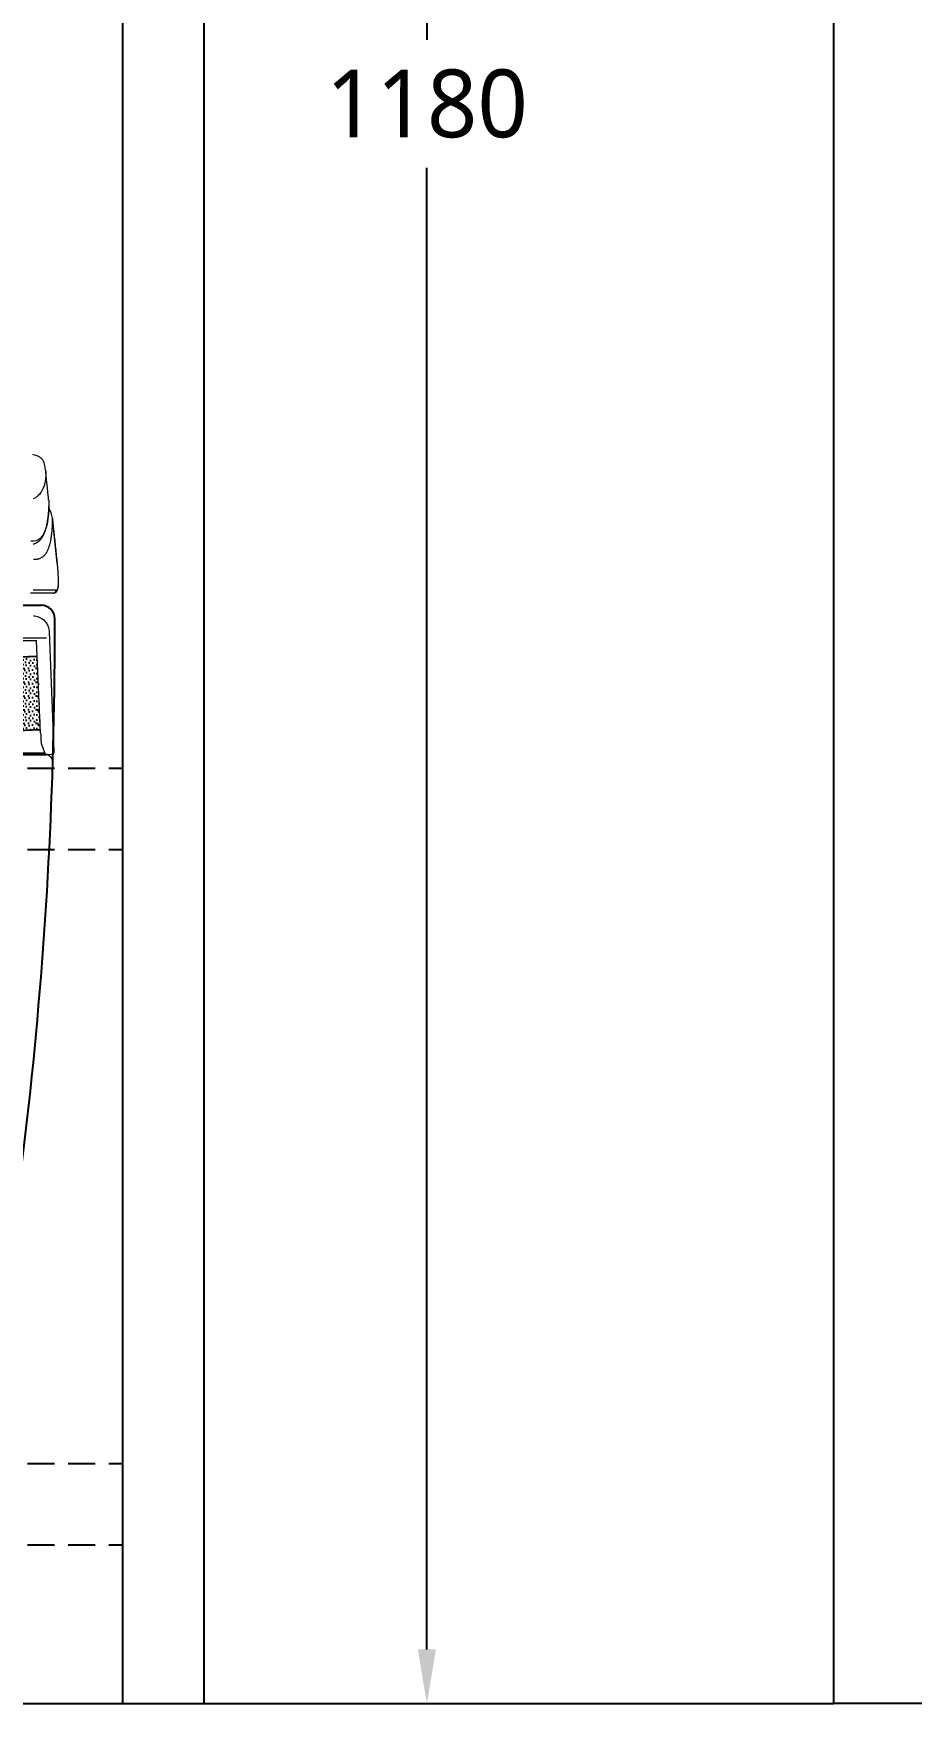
# Model space of a CAD drawing. Extents: x 2734 to 5638, y -143 to 2294.
# Drawn here: x 4590 to 4913, y -85 to 531 of the extents above; entities that cross this region are included whole.
import ezdxf

# ---------------------------------------------------------------- set-up
doc = ezdxf.new("R2010")
doc.units = 0
doc.header["$LTSCALE"] = 20
doc.header["$MEASUREMENT"] = 0
doc.linetypes.add('HIDDEN', pattern=[0.375, 0.25, -0.125])
doc.layers.get('0').update_dxf_attribs({"linetype": 'CONTINUOUS'})
doc.layers.get('DEFPOINTS').update_dxf_attribs({"linetype": 'CONTINUOUS'})
for name, color, linetype in [('3', 3, 'CONTINUOUS'), ('6', 6, 'CONTINUOUS'), ('THIN', 8, 'CONTINUOUS')]:
    doc.layers.add(name, color=color, linetype=linetype)
doc.styles.get("Standard").update_dxf_attribs({"font": 'NanumGothic.ttf'})
doc.dimstyles.get("Standard").update_dxf_attribs({"dimtxt": 2.5, "dimasz": 2, "dimexe": 2, "dimexo": 1, "dimgap": 1.5, "dimtad": 1, "dimdec": 0, "dimlfac": 10, "dimrnd": 0.5, "dimzin": 0, "dimdsep": 46, "dimtxsty": 'Standard', "dimcen": 0, "dimclrt": 2, "dimadec": 0, "dimazin": 0, "dimtfac": 1, "dimtdec": 0, "dimtmove": 0, "dimatfit": 3, "dimfxl": 0, "dimtolj": 1, "dimtzin": 0, "dimarcsym": 0})

# ---------------------------------------------------------------- blocks, each defined once
blk = doc.blocks.new('*D42')
at = {"layer": '3', "color": 3, "lineweight": -2}
for p, q in [((4657.46, 1094.55), (4744.73, 1094.55)), ((4734.73, 1074.55), (4734.73, 528.16)), ((4734.73, -65.45), (4734.73, 480.94)), ((4657.46, -85.45), (4744.73, -85.45))]:
    blk.add_line(p, q, dxfattribs=at)
at = {"layer": '3', "color": 3}
for points in [[(4731.39, 1074.55), (4738.06, 1074.55), (4734.73, 1094.55)], [(4731.39, -65.45), (4738.06, -65.45), (4734.73, -85.45)]]:
    blk.add_solid(points, dxfattribs=at)
at = {"layer": 'DEFPOINTS', "color": 0}
for p in [(4652.46, 1094.55), (4652.46, -85.45), (4734.73, -85.45)]:
    blk.add_point(p, dxfattribs=at)
at = {"layer": '3', "color": 2, "insert": (4734.73, 504.55), "char_height": 25, "attachment_point": 5}
blk.add_mtext('\\A1;1180', dxfattribs=at)

msp = doc.modelspace()

# ---------------------------------------------------------------- hatches: boundary and pattern name
at = {"layer": 'THIN'}
h = msp.add_hatch(dxfattribs=at)
h.set_pattern_fill('DOTS2', color=252, scale=0.2, style=0)
h.set_pattern_definition([(0, (-6919.967, 7514.9865), (0, 5.08), [0, -5.08]), (0, (-6918.3415, 7515.088), (0, 5.08), [0, -5.08]), (0, (-6919.256, 7516.2057), (0, 5.08), [0, -5.08]), (0, (-6918.138, 7517.0185), (0, 5.08), [0, -5.08]), (0, (-6919.459, 7517.3233), (0, 5.08), [0, -5.08]), (0, (-6919.0527, 7518.5425), (0, 5.08), [0, -5.08]), (0, (-6919.764, 7519.457), (0, 5.08), [0, -5.08]), (0, (-6918.138, 7519.3553), (0, 5.08), [0, -5.08]), (0, (-6916.919, 7519.5585), (0, 5.08), [0, -5.08]), (0, (-6916.3095, 7518.3393), (0, 5.08), [0, -5.08]), (0, (-6915.2935, 7518.2377), (0, 5.08), [0, -5.08]), (0, (-6915.2935, 7516.409), (0, 5.08), [0, -5.08]), (0, (-6916.208, 7515.7993), (0, 5.08), [0, -5.08]), (0, (-6917.63, 7516.104), (0, 5.08), [0, -5.08]), (0, (-6916.716, 7517.0185), (0, 5.08), [0, -5.08]), (0, (-6917.63, 7517.933), (0, 5.08), [0, -5.08]), (0, (-6915.4967, 7515.088), (0, 5.08), [0, -5.08])])
h.paths.add_polyline_path([(4579.59444, 300.37802), (4580.74469, 273.37795), (4592.23498, 273.86745), (4592.24056, 273.86769), (4591.08473, 300.86752)])

# ---------------------------------------------------------------- linework, layer by layer
at = {"color": 2, "linetype": 'Continuous', "lineweight": 0}
for p, q in [((4596.98931, 324.12146), (4588.52981, 324.12146)), ((4596.98931, 324.12146), (4588.52981, 324.12146)), ((4597.98335, 325.22599), (4589.52127, 325.22599)), ((4597.98335, 325.22599), (4589.52127, 325.22599))]:
    msp.add_line(p, q, dxfattribs=at)
at = {"color": 4, "linetype": 'Continuous', "lineweight": 0}
for p, q in [((4597.30869, 265.73515), (4595.60877, 309.85109)), ((4597.30894, 265.73437), (4595.60897, 309.85141)), ((4592.30047, 272.46829), (4590.84098, 306.56138)), ((4470.02891, 265.21156), (4593.79005, 265.21156)), ((4592.52807, 268.7072), (4593.84495, 265.0595)), ((4594.32164, 264.71191), (4470.02891, 264.71191)), ((4470.05312, 264.62146), (4594.31174, 264.62146))]:
    msp.add_line(p, q, dxfattribs=at)
at = {"color": 252}
for p, q in [((4579.59444, 300.37802), (4591.08473, 300.86752)), ((4580.74469, 273.37795), (4592.23498, 273.86745))]:
    msp.add_line(p, q, dxfattribs=at)
at = {"color": 3, "linetype": 'HIDDEN', "ltscale": 2}
for p, q in [((4182.45539, 259.54932), (4622.45539, 259.54932)), ((4182.45539, 229.54932), (4622.45539, 229.54932)), ((4182.45539, 3.04932), (4622.45539, 3.04932)), ((4182.45539, -26.95068), (4622.45539, -26.95068))]:
    msp.add_line(p, q, dxfattribs=at)
at = {"color": 4}
msp.add_line((4470.05312, 264.62215), (4594.31174, 264.62215), dxfattribs=at)
at = {"color": 2, "linetype": 'Continuous', "lineweight": 0}
for points in [[(4593.33722, 372.81851), (4593.32895, 372.83595), (4593.09514, 373.23794), (4592.82742, 373.5771), (4592.55345, 373.85091), (4592.28739, 374.06549), (4592.02715, 374.23752), (4591.52704, 374.50149), (4591.04222, 374.70583), (4590.58455, 374.86914), (4590.05107, 375.03491), (4589.37252, 375.21894)], [(4593.33722, 372.81851), (4593.32895, 372.83595), (4593.09514, 373.23794), (4592.82742, 373.5771), (4592.55345, 373.85091), (4592.28739, 374.06549), (4592.02715, 374.23752), (4591.52704, 374.50149), (4591.04222, 374.70583), (4590.58455, 374.86914), (4590.05107, 375.03491), (4589.37252, 375.21894)], [(4594.12942, 369.46916), (4594.10582, 369.6558), (4594.02556, 370.1848), (4593.93082, 370.69601), (4593.8239, 371.18791), (4593.70753, 371.65908), (4593.58342, 372.10851), (4593.33722, 372.81851)], [(4594.1953, 368.8218), (4594.23362, 367.49488), (4594.12831, 366.09572), (4593.89178, 364.81219), (4593.73993, 364.2222), (4593.73101, 364.19057), (4593.72203, 364.15902), (4593.713, 364.12755), (4593.70391, 364.09617), (4593.69476, 364.06488), (4593.68555, 364.03367), (4593.67628, 364.00254), (4593.66557, 363.96692), (4593.57423, 363.67699), (4593.15298, 362.58263), (4593.02586, 362.30983), (4592.89326, 362.04665), (4592.75528, 361.7931), (4592.61203, 361.54918), (4592.46353, 361.31489), (4592.2965, 361.07147), (4591.87462, 360.53665), (4591.41466, 360.05969), (4591.27615, 359.93403), (4591.13445, 359.81311), (4590.98954, 359.6969), (4590.84142, 359.58542), (4590.69008, 359.47865), (4590.53555, 359.37664), (4590.39396, 359.289), (4589.57322, 358.87707)], [(4594.1953, 368.8218), (4594.23362, 367.49488), (4594.12831, 366.09572), (4593.89178, 364.81219), (4593.73993, 364.2222), (4593.73101, 364.19057), (4593.72203, 364.15902), (4593.713, 364.12755), (4593.70391, 364.09617), (4593.69476, 364.06488), (4593.68555, 364.03367), (4593.67628, 364.00254), (4593.66557, 363.96692), (4593.57423, 363.67699), (4593.15298, 362.58263), (4593.02586, 362.30983), (4592.89326, 362.04665), (4592.75528, 361.7931), (4592.61203, 361.54918), (4592.46353, 361.31489), (4592.2965, 361.07147), (4591.87462, 360.53665), (4591.41466, 360.05969), (4591.27615, 359.93403), (4591.13445, 359.81311), (4590.98954, 359.6969), (4590.84142, 359.58542), (4590.69008, 359.47865), (4590.53555, 359.37664), (4590.39396, 359.289), (4589.57322, 358.87707)], [(4594.12942, 369.46916), (4594.15605, 369.24268), (4594.17811, 369.02387), (4594.18121, 368.98984), (4594.18423, 368.9559), (4594.18715, 368.92206), (4594.18771, 368.91541)], [(4594.12942, 369.46916), (4594.15605, 369.24268), (4594.17811, 369.02387), (4594.18121, 368.98984), (4594.18423, 368.9559), (4594.18715, 368.92206), (4594.18771, 368.91541)], [(4595.25599, 358.60658), (4595.1694, 359.43736), (4594.98003, 361.26071), (4594.79123, 363.08451), (4594.60266, 364.90869), (4594.35097, 367.34138), (4594.18769, 368.91537)], [(4595.25599, 358.60658), (4595.1694, 359.43736), (4594.98003, 361.26071), (4594.79123, 363.08451), (4594.60266, 364.90869), (4594.35097, 367.34138), (4594.18769, 368.91537)], [(4594.18771, 368.91541), (4594.18997, 368.88831), (4594.1953, 368.8218)], [(4594.18771, 368.91541), (4594.18997, 368.88831), (4594.1953, 368.8218)], [(4595.25695, 358.59884), (4595.28021, 358.25057), (4595.3425, 356.45985), (4595.30871, 354.76519), (4595.1932, 353.17039), (4595.01384, 351.6792), (4594.78253, 350.2953), (4594.41963, 348.71365), (4593.97903, 347.31526), (4593.46156, 346.10799), (4592.86527, 345.10018), (4592.18811, 344.30086), (4591.42889, 343.7186), (4590.58796, 343.35844), (4589.66624, 343.22316), (4588.66789, 343.22128)], [(4595.25695, 358.59884), (4595.28021, 358.25057), (4595.3425, 356.45985), (4595.30871, 354.76519), (4595.1932, 353.17039), (4595.01384, 351.6792), (4594.78253, 350.2953), (4594.41963, 348.71365), (4593.97903, 347.31526), (4593.46156, 346.10799), (4592.86527, 345.10018), (4592.18811, 344.30086), (4591.42889, 343.7186), (4590.58796, 343.35844), (4589.66624, 343.22316), (4588.66789, 343.22128)], [(4595.24864, 358.68207), (4595.24447, 358.73931), (4595.20302, 359.2461)], [(4595.24864, 358.68207), (4595.24447, 358.73931), (4595.20302, 359.2461)], [(4595.26717, 358.40859), (4595.24864, 358.68207)], [(4595.26717, 358.40859), (4595.24864, 358.68207)], [(4589.58824, 342.23552), (4589.76688, 342.27548), (4589.94771, 342.32448), (4590.1305, 342.38291), (4590.31501, 342.45126), (4590.494, 342.52692), (4590.65947, 342.60539), (4590.81187, 342.68518), (4590.92248, 342.74775), (4591.0255, 342.80967), (4591.12112, 342.87037), (4591.21021, 342.92982), (4591.30322, 342.99498), (4591.43564, 343.0934), (4591.57937, 343.2081), (4591.73357, 343.34077), (4591.85809, 343.45559), (4591.98776, 343.5829), (4592.11731, 343.7184), (4592.23678, 343.85115), (4592.34667, 343.98021), (4592.4475, 344.1048), (4592.53958, 344.224), (4592.6158, 344.32678), (4592.6853, 344.42387), (4592.74829, 344.51475), (4592.80496, 344.59895), (4592.8589, 344.68129), (4592.91901, 344.77567), (4592.98551, 344.88342), (4593.0657, 345.01818), (4593.15285, 345.17092), (4593.24649, 345.34274), (4593.3461, 345.53482), (4593.45111, 345.7484), (4593.56495, 345.99384), (4593.66796, 346.22944), (4593.76083, 346.45372), (4593.84416, 346.66535), (4593.91853, 346.86309), (4593.98444, 347.04586), (4594.04575, 347.22262), (4594.1073, 347.40707), (4594.21759, 347.75656), (4594.32782, 348.13304), (4594.43703, 348.537), (4594.54138, 348.95654), (4594.63974, 349.38766), (4594.73208, 349.83014), (4594.8184, 350.28382), (4594.89868, 350.74805), (4595.08291, 352.02824), (4595.22231, 353.36595), (4595.3097, 354.77489), (4595.3209, 355.0948), (4595.32893, 355.41824), (4595.3341, 355.75854), (4595.33644, 356.14575), (4595.33645, 356.15366)], [(4589.58824, 342.23552), (4589.76688, 342.27548), (4589.94771, 342.32448), (4590.1305, 342.38291), (4590.31501, 342.45126), (4590.494, 342.52692), (4590.65947, 342.60539), (4590.81187, 342.68518), (4590.92248, 342.74775), (4591.0255, 342.80967), (4591.12112, 342.87037), (4591.21021, 342.92982), (4591.30322, 342.99498), (4591.43564, 343.0934), (4591.57937, 343.2081), (4591.73357, 343.34077), (4591.85809, 343.45559), (4591.98776, 343.5829), (4592.11731, 343.7184), (4592.23678, 343.85115), (4592.34667, 343.98021), (4592.4475, 344.1048), (4592.53958, 344.224), (4592.6158, 344.32678), (4592.6853, 344.42387), (4592.74829, 344.51475), (4592.80496, 344.59895), (4592.8589, 344.68129), (4592.91901, 344.77567), (4592.98551, 344.88342), (4593.0657, 345.01818), (4593.15285, 345.17092), (4593.24649, 345.34274), (4593.3461, 345.53482), (4593.45111, 345.7484), (4593.56495, 345.99384), (4593.66796, 346.22944), (4593.76083, 346.45372), (4593.84416, 346.66535), (4593.91853, 346.86309), (4593.98444, 347.04586), (4594.04575, 347.22262), (4594.1073, 347.40707), (4594.21759, 347.75656), (4594.32782, 348.13304), (4594.43703, 348.537), (4594.54138, 348.95654), (4594.63974, 349.38766), (4594.73208, 349.83014), (4594.8184, 350.28382), (4594.89868, 350.74805), (4595.08291, 352.02824), (4595.22231, 353.36595), (4595.3097, 354.77489), (4595.3209, 355.0948), (4595.32893, 355.41824), (4595.3341, 355.75854), (4595.33644, 356.14575), (4595.33645, 356.15366)], [(4596.63003, 351.73477), (4596.62039, 351.62408), (4596.61166, 351.48523), (4596.60371, 351.31821), (4596.5965, 351.12494), (4596.58964, 350.90099), (4596.58661, 350.79134), (4596.58352, 350.67491), (4596.58035, 350.55169), (4596.57706, 350.42168), (4596.5737, 350.28777), (4596.57162, 350.20462), (4596.56946, 350.11852), (4596.56721, 350.02948), (4596.56485, 349.9375), (4596.56239, 349.84257), (4596.55986, 349.74704), (4596.5546, 349.55462), (4596.54805, 349.33166), (4596.54107, 349.11402), (4596.53257, 348.87509), (4596.52309, 348.63842), (4596.51376, 348.43141), (4596.50092, 348.17787), (4596.48719, 347.9375), (4596.47135, 347.69025), (4596.45384, 347.44527), (4596.43765, 347.23918), (4596.42025, 347.03473), (4596.40211, 346.83727), (4596.38482, 346.66082), (4596.36559, 346.47554), (4596.3443, 346.28143), (4596.33571, 346.20594), (4596.32679, 346.12918), (4596.31755, 346.05117), (4596.30796, 345.9719), (4596.29804, 345.89138), (4596.28777, 345.80973), (4596.2831, 345.7731), (4596.27297, 345.69482), (4596.26074, 345.60212), (4596.24631, 345.49502), (4596.22459, 345.33787), (4596.19886, 345.15739), (4596.16879, 344.95356), (4596.1506, 344.83361), (4596.13546, 344.73537), (4596.12074, 344.64124), (4596.10647, 344.55121), (4596.07451, 344.35335), (4596.04563, 344.17875), (4596.02015, 344.02739)], [(4596.63003, 351.73477), (4596.62039, 351.62408), (4596.61166, 351.48523), (4596.60371, 351.31821), (4596.5965, 351.12494), (4596.58964, 350.90099), (4596.58661, 350.79134), (4596.58352, 350.67491), (4596.58035, 350.55169), (4596.57706, 350.42168), (4596.5737, 350.28777), (4596.57162, 350.20462), (4596.56946, 350.11852), (4596.56721, 350.02948), (4596.56485, 349.9375), (4596.56239, 349.84257), (4596.55986, 349.74704), (4596.5546, 349.55462), (4596.54805, 349.33166), (4596.54107, 349.11402), (4596.53257, 348.87509), (4596.52309, 348.63842), (4596.51376, 348.43141), (4596.50092, 348.17787), (4596.48719, 347.9375), (4596.47135, 347.69025), (4596.45384, 347.44527), (4596.43765, 347.23918), (4596.42025, 347.03473), (4596.40211, 346.83727), (4596.38482, 346.66082), (4596.36559, 346.47554), (4596.3443, 346.28143), (4596.33571, 346.20594), (4596.32679, 346.12918), (4596.31755, 346.05117), (4596.30796, 345.9719), (4596.29804, 345.89138), (4596.28777, 345.80973), (4596.2831, 345.7731), (4596.27297, 345.69482), (4596.26074, 345.60212), (4596.24631, 345.49502), (4596.22459, 345.33787), (4596.19886, 345.15739), (4596.16879, 344.95356), (4596.1506, 344.83361), (4596.13546, 344.73537), (4596.12074, 344.64124), (4596.10647, 344.55121), (4596.07451, 344.35335), (4596.04563, 344.17875), (4596.02015, 344.02739)], [(4598.39393, 335.08846), (4596.62957, 351.74556)], [(4598.39393, 335.08846), (4596.62957, 351.74556)], [(4596.02015, 344.02739), (4595.91751, 343.45802), (4595.80925, 342.92358), (4595.69617, 342.42406), (4595.58171, 341.96951), (4595.46132, 341.53787), (4595.33423, 341.12532), (4595.20711, 340.75024), (4595.07891, 340.40472), (4594.98593, 340.17243), (4594.89077, 339.94919), (4594.79894, 339.74668), (4594.70644, 339.55456), (4594.61167, 339.36917), (4594.5575, 339.26809), (4594.50263, 339.16912), (4594.44705, 339.07228), (4594.40152, 338.99539), (4594.35697, 338.92221), (4594.31185, 338.8501), (4594.26615, 338.77904), (4594.07482, 338.50163), (4593.87393, 338.24177), (4593.66335, 337.99946), (4593.44295, 337.77471), (4593.21261, 337.56751), (4592.97219, 337.37786), (4592.72155, 337.20576), (4592.50076, 337.07326), (4592.27648, 336.95538), (4592.04888, 336.85214), (4591.81812, 336.76353), (4591.57877, 336.68794), (4591.3143, 336.62194), (4591.19602, 336.59796), (4591.07657, 336.57706), (4590.96212, 336.56008), (4590.85685, 336.54688), (4590.74712, 336.53527), (4590.63284, 336.52527), (4590.56335, 336.52012), (4590.49223, 336.51553), (4590.41947, 336.5115), (4590.35655, 336.50852), (4590.30633, 336.5065), (4590.25299, 336.50464), (4590.19652, 336.50296), (4590.13687, 336.50144), (4590.08591, 336.50033), (4590.03281, 336.49934), (4589.97754, 336.49846), (4589.92009, 336.49769), (4589.86044, 336.49704), (4589.80262, 336.49653), (4589.77189, 336.49631), (4589.72933, 336.49603), (4589.67753, 336.49573), (4589.61642, 336.4954)], [(4596.02015, 344.02739), (4595.91751, 343.45802), (4595.80925, 342.92358), (4595.69617, 342.42406), (4595.58171, 341.96951), (4595.46132, 341.53787), (4595.33423, 341.12532), (4595.20711, 340.75024), (4595.07891, 340.40472), (4594.98593, 340.17243), (4594.89077, 339.94919), (4594.79894, 339.74668), (4594.70644, 339.55456), (4594.61167, 339.36917), (4594.5575, 339.26809), (4594.50263, 339.16912), (4594.44705, 339.07228), (4594.40152, 338.99539), (4594.35697, 338.92221), (4594.31185, 338.8501), (4594.26615, 338.77904), (4594.07482, 338.50163), (4593.87393, 338.24177), (4593.66335, 337.99946), (4593.44295, 337.77471), (4593.21261, 337.56751), (4592.97219, 337.37786), (4592.72155, 337.20576), (4592.50076, 337.07326), (4592.27648, 336.95538), (4592.04888, 336.85214), (4591.81812, 336.76353), (4591.57877, 336.68794), (4591.3143, 336.62194), (4591.19602, 336.59796), (4591.07657, 336.57706), (4590.96212, 336.56008), (4590.85685, 336.54688), (4590.74712, 336.53527), (4590.63284, 336.52527), (4590.56335, 336.52012), (4590.49223, 336.51553), (4590.41947, 336.5115), (4590.35655, 336.50852), (4590.30633, 336.5065), (4590.25299, 336.50464), (4590.19652, 336.50296), (4590.13687, 336.50144), (4590.08591, 336.50033), (4590.03281, 336.49934), (4589.97754, 336.49846), (4589.92009, 336.49769), (4589.86044, 336.49704), (4589.80262, 336.49653), (4589.77189, 336.49631), (4589.72933, 336.49603), (4589.67753, 336.49573), (4589.61642, 336.4954)], [(4597.17055, 324.13593), (4597.40628, 324.17838), (4597.60726, 324.24448), (4597.77561, 324.32593), (4597.91479, 324.41581), (4598.02862, 324.50853), (4598.10315, 324.58091), (4598.16785, 324.65279), (4598.22321, 324.72213), (4598.26972, 324.78683), (4598.30789, 324.845), (4598.34001, 324.89805), (4598.40945, 325.02833), (4598.47105, 325.16705), (4598.53498, 325.34416), (4598.58963, 325.53649), (4598.63573, 325.74756), (4598.66243, 325.90258), (4598.68864, 326.0892), (4598.71338, 326.31343), (4598.73554, 326.58232), (4598.74357, 326.70721)], [(4597.17055, 324.13593), (4597.40628, 324.17838), (4597.60726, 324.24448), (4597.77561, 324.32593), (4597.91479, 324.41581), (4598.02862, 324.50853), (4598.10315, 324.58091), (4598.16785, 324.65279), (4598.22321, 324.72213), (4598.26972, 324.78683), (4598.30789, 324.845), (4598.34001, 324.89805), (4598.40945, 325.02833), (4598.47105, 325.16705), (4598.53498, 325.34416), (4598.58963, 325.53649), (4598.63573, 325.74756), (4598.66243, 325.90258), (4598.68864, 326.0892), (4598.71338, 326.31343), (4598.73554, 326.58232), (4598.74357, 326.70721)], [(4596.9844, 324.12154), (4597.18959, 324.1394)], [(4596.9844, 324.12154), (4597.18959, 324.1394)], [(4596.99365, 324.1215), (4596.9893, 324.12154)], [(4596.99365, 324.1215), (4596.9893, 324.12154)], [(4596.98932, 324.12146), (4597.19713, 324.14332), (4597.39586, 324.20792), (4597.57682, 324.31245), (4597.7321, 324.45233), (4597.85492, 324.62146), (4597.93991, 324.81245), (4597.98336, 325.01693), (4597.98336, 325.22599)], [(4596.98932, 324.12146), (4597.19713, 324.14332), (4597.39586, 324.20792), (4597.57682, 324.31245), (4597.7321, 324.45233), (4597.85492, 324.62146), (4597.93991, 324.81245), (4597.98336, 325.01693), (4597.98336, 325.22599)], [(4596.99523, 324.12148), (4596.99365, 324.1215)], [(4596.99523, 324.12148), (4596.99365, 324.1215)], [(4597.00115, 324.12146), (4596.99523, 324.12148)], [(4597.00115, 324.12146), (4596.99523, 324.12148)], [(4597.0941, 324.12739), (4597.00115, 324.12146)], [(4597.0941, 324.12739), (4597.00115, 324.12146)], [(4597.99519, 325.22601), (4597.98335, 325.22601)], [(4597.99519, 325.22601), (4597.98335, 325.22601)]]:
    msp.add_lwpolyline(points, dxfattribs=at)
at = {"color": 4, "linetype": 'Continuous', "lineweight": 0}
for points in [[(4595.60877, 309.85109), (4595.56877, 310.34932), (4595.36596, 311.32508), (4594.99166, 312.27985), (4594.47728, 313.13346), (4593.80802, 313.91048), (4593.04011, 314.54566), (4592.15142, 315.05732), (4591.21654, 315.4025), (4590.20857, 315.59114)], [(4590.87136, 306.56138), (4565.65631, 306.56138), (4540.4403, 306.56138), (4515.22322, 306.56138), (4490.00544, 306.56138), (4464.75634, 306.56138), (4439.50681, 306.56138), (4414.2567, 306.56138), (4389.0064, 306.56138), (4363.75667, 306.56138), (4338.50701, 306.56138), (4313.25728, 306.56138), (4288.00788, 306.56138), (4251.02303, 306.56138), (4214.03942, 306.56138)], [(4592.31076, 272.43437), (4592.33723, 271.8275), (4592.36086, 271.30617), (4592.38181, 270.86131), (4592.40002, 270.4893), (4592.41993, 270.10016), (4592.43544, 269.81203), (4592.44815, 269.58794), (4592.46541, 269.30503), (4592.48047, 269.0846), (4592.49279, 268.94249), (4592.51031, 268.79809), (4592.53303, 268.69404)], [(4596.26279, 264.68377), (4596.30725, 264.68732), (4596.49743, 264.7103), (4596.57899, 264.7293), (4596.60495, 264.73718), (4596.64471, 264.75098), (4596.76339, 264.80365), (4596.9239, 264.90729), (4597.10127, 265.08683), (4597.25098, 265.36235), (4597.30797, 265.73263)]]:
    msp.add_lwpolyline(points, dxfattribs=at)
msp.add_arc((4402.45539, -1566.21837), 1891.15263, 84.30230274, 84.31948371, dxfattribs=at)
at = {"color": 2, "linetype": 'Continuous', "lineweight": 0}
for centre, major_axis, ratio, start_param, end_param in [((4587.74806, 350.74698), (2.12322, 8.75262), 0.991247092, 5.05831663, 5.504517626), ((4587.74806, 350.74698), (2.12322, 8.75262), 0.991247092, 5.05831663, 5.504517626), ((4597.00115, 325.12146), (0.00001, -1), 0.999517428, 0.188243222, 1.67553213), ((4597.00115, 325.12146), (0.00001, -1), 0.999517428, 0.188243222, 1.67553213)]:
    msp.add_ellipse(centre, major_axis=major_axis, ratio=ratio, start_param=start_param, end_param=end_param, dxfattribs=at)
at = {"color": 4, "linetype": 'Continuous', "lineweight": 0}
for centre, major_axis, ratio, start_param, end_param in [((4592.80006, 272.48749), (0.49954, 0.02138), 0.342638468, 3.12882945, 3.330381342), ((4592.99836, 268.87698), (0.47029, 0.16978), 0.999218853, 3.141592654, 3.169665226), ((4594.32164, 265.21156), (0.42004, -0.29493), 0.961232725, 4.081502722, 5.306093264), ((4596.3095, 265.69676), (-0.94058, -0.33957), 0.999218853, 1.224590542, 2.833320967), ((4594.3082, 264.69658), (2.00149, -0.00013), 0.037184905, 4.714160292, 6.296611639)]:
    msp.add_ellipse(centre, major_axis=major_axis, ratio=ratio, start_param=start_param, end_param=end_param, dxfattribs=at)
at = {"color": 2, "linetype": 'Continuous', "lineweight": 0}
for points in [[(4596.63003, 351.73477), (4596.81869, 349.95406), (4597.20123, 346.34311), (4597.79024, 340.7826), (4598.19399, 336.97044), (4598.39856, 335.03883)], [(4596.63003, 351.73477), (4596.81869, 349.95406), (4597.20123, 346.34311), (4597.79024, 340.7826), (4598.19399, 336.97044), (4598.39856, 335.03883)], [(4598.39856, 335.03883), (4598.40464, 334.96438), (4598.41695, 334.813), (4598.43597, 334.57695), (4598.45458, 334.3431), (4598.47283, 334.11058), (4598.49039, 333.8839), (4598.50725, 333.66323), (4598.52375, 333.44434), (4598.54048, 333.21875), (4598.55801, 332.97836), (4598.57681, 332.71525), (4598.59689, 332.4271), (4598.61775, 332.1187), (4598.63897, 331.79394), (4598.66036, 331.45286), (4598.68171, 331.09479), (4598.70266, 330.72086), (4598.72274, 330.33308), (4598.74144, 329.93371), (4598.75819, 329.52421), (4598.77235, 329.10549), (4598.78301, 328.68031), (4598.78908, 328.25297), (4598.78929, 327.82723), (4598.78207, 327.40712), (4598.76551, 326.99911), (4598.73745, 326.61293), (4598.69567, 326.25909), (4598.63766, 325.94618), (4598.56052, 325.68189), (4598.46123, 325.47344), (4598.33676, 325.32615), (4598.18422, 325.24204), (4598.06178, 325.22599), (4597.99519, 325.22599)], [(4598.39856, 335.03883), (4598.40464, 334.96438), (4598.41695, 334.813), (4598.43597, 334.57695), (4598.45458, 334.3431), (4598.47283, 334.11058), (4598.49039, 333.8839), (4598.50725, 333.66323), (4598.52375, 333.44434), (4598.54048, 333.21875), (4598.55801, 332.97836), (4598.57681, 332.71525), (4598.59689, 332.4271), (4598.61775, 332.1187), (4598.63897, 331.79394), (4598.66036, 331.45286), (4598.68171, 331.09479), (4598.70266, 330.72086), (4598.72274, 330.33308), (4598.74144, 329.93371), (4598.75819, 329.52421), (4598.77235, 329.10549), (4598.78301, 328.68031), (4598.78908, 328.25297), (4598.78929, 327.82723), (4598.78207, 327.40712), (4598.76551, 326.99911), (4598.73745, 326.61293), (4598.69567, 326.25909), (4598.63766, 325.94618), (4598.56052, 325.68189), (4598.46123, 325.47344), (4598.33676, 325.32615), (4598.18422, 325.24204), (4598.06178, 325.22599), (4597.99519, 325.22599)]]:
    msp.add_open_spline(points, degree=3, dxfattribs=at)
at = {"layer": '3'}
for p, q in [((4622.45539, 1094.54932), (4622.45539, -85.45068)), ((4652.45539, 1094.54932), (4652.45539, -85.45068))]:
    msp.add_line(p, q, dxfattribs=at)
at = {"layer": '3', "color": 7}
msp.add_line((4374.95539, 319.62146), (4592.51532, 319.62146), dxfattribs=at)
at = {"layer": '3', "color": 7, "linetype": 'Continuous', "lineweight": 0}
msp.add_line((4429.95539, 307.62146), (4594.51324, 307.62146), dxfattribs=at)
at = {"layer": '3', "color": 7, "linetype": 'HIDDEN', "lineweight": 0, "ltscale": 4}
msp.add_line((4463.73849, 264.6262), (4593.78959, 264.6743), dxfattribs=at)
at = {"layer": '3', "color": 7}
msp.add_lwpolyline([(3002.45539, 2038.54932), (3002.45539, 2293.9252), (5637.59779, 2293.9252), (5637.59779, -85.45068), (4884.80929, -85.45068)], dxfattribs=at)
for centre, radius, start, end in [((2992.53795, 310.06732), 1604.98385, 348.08087802, 0.1630852), ((4592.51532, 314.62146), 5, 0.1630852, 90)]:
    msp.add_arc(centre, radius, start, end, dxfattribs=at)
at = {"layer": '3', "color": 7, "linetype": 'HIDDEN', "lineweight": 0, "ltscale": 4}
msp.add_arc((4593.7907, 261.6743), 3, 358.26893533, 90.02119043, dxfattribs=at)
at = {"layer": '6'}
msp.add_lwpolyline([(4002.45539, 2038.54932), (3002.45539, 2038.54932), (3002.45539, -85.45068), (4884.80929, -85.45068), (4884.80929, 939.54932)], dxfattribs=at)

# ---------------------------------------------------------------- dimensions: what is measured, and where the dimension line sits
at = {"layer": '3'}
dim = msp.add_linear_dim(base=(4734.72564, -85.45068), p1=(4652.45539, 1094.54932), p2=(4652.45539, -85.45068), angle=90, dimstyle='Standard', override={"dimtxt": 25, "dimasz": 20, "dimexe": 10, "dimexo": 5, "dimgap": 10, "dimtih": 1, "dimtoh": 1, "dimdec": 4, "dimlfac": 1, "dimzin": 8, "dimclrd": 3, "dimclre": 3, "dimtdec": 4, "dimarcsym": 1}, dxfattribs=at)
dim.commit()
dim.dimension.update_dxf_attribs({"geometry": '*D42', "text_midpoint": (4734.72564, 504.54932)})

doc.saveas('drawing.dxf')
